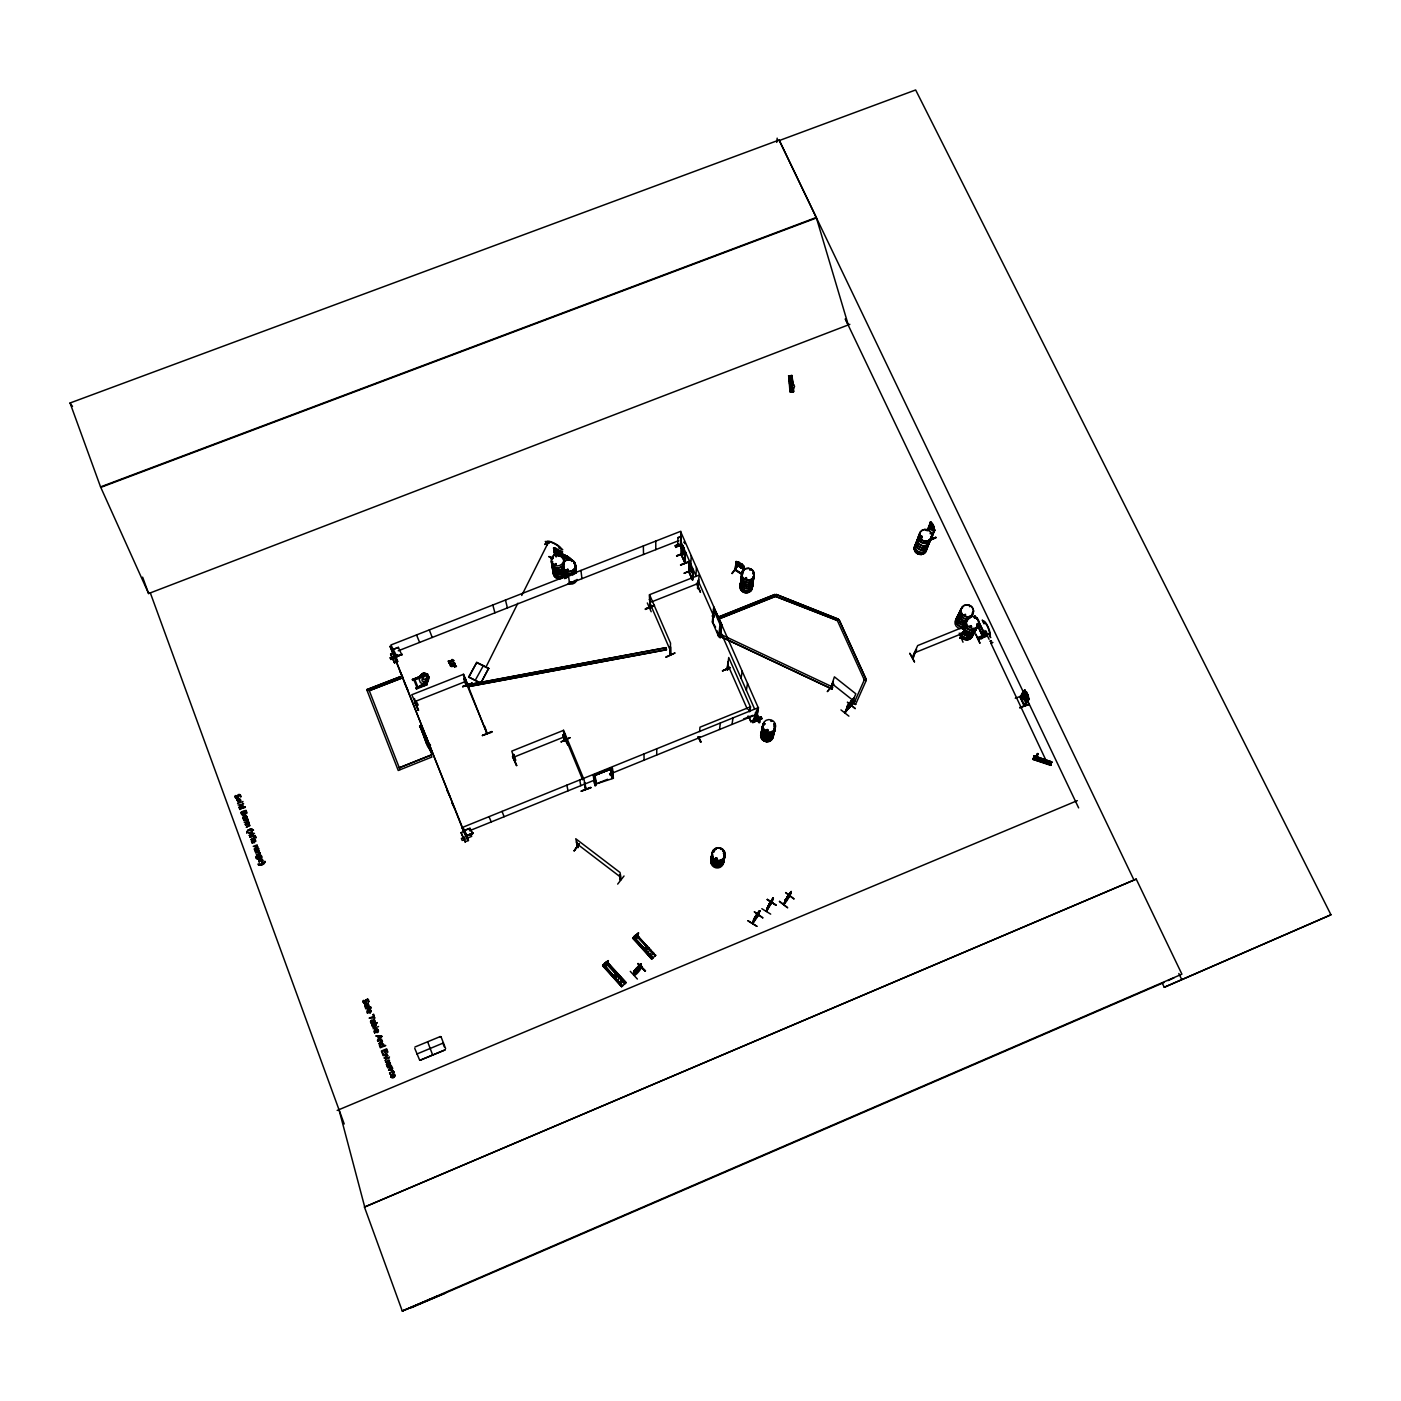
<?xml version="1.0" encoding="UTF-8"?>
<svg xmlns="http://www.w3.org/2000/svg" width="1401" height="1401" viewBox="0 0 1401 1401"><rect width="100%" height="100%" fill="white"/><g stroke="black" fill="none" stroke-linecap="round" stroke-linejoin="round"><path stroke-width="1.5" d="M380.074 1045.847L380.967 1046.722L383.173 1045.234M363.104 1001.995L363.77 1000.839M392.77 1070.627L393.979 1072.098L393.261 1073.376M665.913 656.946L675.072 652.936L666.07 657.297M666.088 647.665L468.547 684.669L666.088 647.665L666.473 649.731L468.862 686.525L666.473 649.731M1024.184 704.913L1028.474 698.328L1029.175 699.029L1024.149 705.894L1019.998 696.77L1024.429 705.666L1020.348 696.507L1020.156 697.733L1024.919 690.098L1028.089 695.159L1027.476 698.504L1026.092 697.173M237.68 796.223L237.627 795.348M546.81 545.392L547.914 543.22L521.732 595.478M372.648 1025.725L375.17 1024.446M239.781 807.887L242.758 807.676L241.918 806.065M242.758 807.676L242.566 806.661M670.606 654.757L670.396 646.737L670.676 654.6M670.273 654.022L670.396 646.737M670.133 654.617L670.536 643.164L649.714 595.057L649.871 607.841M790.742 390.476L790.812 387.096M970.245 625.949L970.683 627.035M970.788 627.07L971.138 625.634L969.842 626.072M971.699 626.667L971.033 625.862M256.401 856.904L256.12 858.48M675.825 547.143L681.114 544.761M965.639 615.477L964.799 614.461M554.393 552.765L553.885 549.717L568.473 556.95L553.71 550.418M554.113 553.01L568.859 559.735M676.718 556.109L685.86 552.73M556.302 554.446C554.06 537.774 558.193 570.067 554.796 550.383M681.657 548.842L680.343 544.796L678.224 546.092M677.996 545.619L677.576 546.548L677.996 537.599L680.763 536.863L677.996 537.599M235.228 797.151L235.893 796.048M368.025 1000.612L368.008 1002.275L368.866 1001.592M680.571 564.831L689.87 561.836M931.507 539.07L934.222 529.788M365.626 1001.995L364.33 1002.923M365.696 1002.398L365.661 999.911M681.569 555.549L681.009 537.336L680.711 545.567M681.972 548.702L682.69 547.809L684.494 554.446L680.396 546.005M693.337 569.734L684.196 573.114M684.546 561.994L685.247 553.92L685.317 562.799M685.247 553.92L685.247 562.642M238.293 795.733L238.275 798.202L236.489 798.728M688.942 563.465L689.047 572.361M689.38 563.325L689.38 572.151M790.707 382.701L791.705 382.053M690.816 564.13L691.253 555.724M240.131 796.609L240.814 796.714M249.133 822.825C249.588 825.749 247.662 819.76 249.168 822.615M771.793 721.13L771.04 721.445M692.532 579.068L692.83 571.153L692.724 580.102M748.362 717.084L748.747 717.662M765.121 734.807L765.384 735.735M766.312 729.606L767.678 730.744M236.069 797.712L237.645 797.099M692.409 580.224L692.83 571.153M756.785 717.75L754.298 719.466M726.856 669.17L727.294 669.941L728.17 661.92L727.662 669.906L727.399 669.065M727.837 662.043L727.347 670.046M746.4 577.825L745.034 578.438L746.453 579.103M746.33 578.858L745.595 577.948M750.778 570.014L749.78 570.189M715.368 858.918L715.806 857.797M716.647 859.461L716.752 857.727L715.771 857.745M720.534 849.339L721.427 849.356M696.437 567.51L695.947 575.758L680.536 540.786M366.309 1001.487L364.785 1003.764M960.963 637.945L959.948 638.366L960.858 637.98M697.698 583.954L697.593 588.508L699.239 575.058L649.346 594.777L650.082 608.192M698.784 579.734C697.33 596.493 698.083 585.25 698.083 580.382M670.273 654.932L669.906 654.249M244.72 813.876L243.389 815.435L241.76 814.699M696.472 583.376L700.5 592.203M772.932 898.181C766.872 914.888 778.711 887.078 770.025 903.33M913.399 657.279C913.417 657.927 916.061 648.295 916.604 650.029M689.59 564.901L688.907 563.36L688.942 571.17M766.505 911.438L772.126 899.565M1037.511 753.72L1036.933 754.421L1037.633 753.44M1038.088 753.58L1037.633 755.174M1036.267 757.678L1034.603 758.852L1037.073 754.474M585.741 788.062L585.653 789.236L584.182 780.024L563.535 730.096L565.776 739.763M571.906 560.733C570.505 563.22 573.78 558.666 567.738 556.862M567.773 569.384L566.459 569.804L567.703 569.524M567.895 569.191L568 570.119M554.919 564.971L555.041 563.657M555.496 570.47L555.952 571.503M555.812 563.535L555.549 564.673M555.899 564.901L556.127 563.622M1026.758 695.369L1026.25 697.768L1024.832 694.791L1026.268 694.371M372.088 1025.97L373.226 1027.476M699.292 737.539L699.905 736.944M699.607 731.445L699.975 727.207L750.621 706.717L749.71 711.673M699.887 736.996L699.029 737.311M712.128 615.845L712.689 616.773M467.671 684.896L468.127 686.052L465.29 678.242M553.693 550.155L568.473 556.95M554.358 552.852L553.92 549.735M717.137 630.818L718.713 636.649L712.356 621.921L713.687 607.369L721.883 624.828L720.096 637.683L721.357 624.846M720.499 637.508L719.589 636.509L720.902 624.198L714.177 608.927L713.004 621.536L714.107 607.193M713.687 616.212L713.424 615.232M736.068 570.049L734.947 569.997L742.25 574.673M607.561 961.611L607.333 963.748L604.759 966.112L603.306 965.569L603.954 964.571L622.429 986.006L603.656 964.764L602.605 965.797L621.641 986.724L626.089 982.609L607.071 961.681L608.262 960.613L607.474 963.906L604.899 966.27L604.024 965.149M395.257 657.402L396.378 660.379M465.062 833.087L466.025 836.572L390.003 646.229L396.536 660.869M649.276 607.141L650.292 606.51M718.713 636.649L720.009 624.426L713.512 609.4L714.335 609.067L720.832 624.093L720.009 624.426M720.096 637.683L721.462 625.004L713.687 607.369M721.515 637.035L831.949 689.012L721.515 637.035L722.391 635.126L832.824 687.103L831.949 689.012M776.714 142.394L777.187 138.156M1134.039 880.178L779.114 140.012L70.05 402.998L100.557 486.9L148.576 593.429L150.327 592.903L344.208 1123.97M565.374 740.621L563.237 730.464L511.803 751.111L514.762 760.778M369.917 1013.116L368.481 1010.506L367.552 1012.135M378.393 1031.626L378.323 1030.26M732.215 573.604L737.819 565.759L731.83 573.394M1050.785 764.753L1033.378 758.379L1033.045 759.412L1050.592 765.349L1051.696 761.881L1034.131 755.857C1034.113 758.414 1034.866 757.293 1034.236 757.03M251.55 841.038L251.935 842.737M371.177 1011.452L370.267 1012.853M730.184 667.699L722.461 670.869L729.833 667.682M735.227 569.717L736.208 561.468L735.77 570.47M735.035 570.032L736.208 561.468M515.708 760.218L513.817 754.474L512.959 754.824L513.817 754.474M736.611 562.239C735.367 560.33 744.159 564.358 744.299 567.09L743.616 571.118M363.735 1001.803L363.927 1000.349L363.034 1000.664M1050.75 764.858L1033.062 759.377L1034.323 755.769L1036.04 756.61M1033.938 756.452L1051.468 762.529L1034.323 755.769M1033.378 758.361L1050.75 764.999L1051.678 761.741L1051.363 762.792M719.536 729.448L720.342 723.021M463.801 679.065L464.799 679.047L463.801 679.065L466.305 686.332L467.269 685.649M742.6 572.694C741.567 569.366 745.139 565.636 743.458 566.564M386.448 1064.235L387.061 1065.741M743.616 566.267L742.53 574.463L734.982 569.699M254.562 842.789L253.161 840.25L252.775 842.842M262.898 860.529L262.67 861.51M246.979 817.378L246.786 816.31M784.14 904.17L785.838 899.057L784.035 904.433M789.499 895.712L789.148 897.008L791.232 891.526L789.096 897.008M758.624 915.151L752.792 923.469M1033.185 758.957L1033.903 757.311M387.201 1064.672C387.797 1062.081 390.897 1067.124 387.552 1065.478M366.344 1004.99L365.241 1004.972L365.538 1006.391M732.023 724.37L733.003 717.89M387.727 1055.706L384.049 1058.07L386.116 1056.529M392.56 1068.84L392.28 1067.685M741.076 678.294L742.18 671.254M382.385 1041.433L381.878 1042.379M620.801 879.583C618.944 879.881 622.114 880.388 620.03 872.49L575.758 838.744L577.948 847.377M788.921 377.377L792.125 377.079M789.166 380.091L792.388 379.811M789.306 381.545L792.511 381.265M789.446 383.173L792.651 382.981M845.451 319.078L848.27 324.927L816.293 217.47L779.114 140.012M791.968 375.538L788.5 375.853M1043.482 761.443L1044.428 760.358M577.212 846.887L578.07 847.623L577.58 846.537M791.39 391.667L792.353 391.474M793.666 384.469L794.577 386.396L792.878 390.336L790.724 390.354M377.464 1031.609L377.167 1029.788M792.528 383.699L791.337 375.573L792.651 391.79L793.526 391.194L789.989 391.965L788.728 375.801M370.565 1011.014C368.2 1008.195 369.987 1014.342 370.547 1011.207M746.365 690.308L747.539 683.408M393.331 1073.096L392.753 1071.397M743.598 718.923L752.88 715.351M260.166 853.086L259.658 853.997M636.019 934.975L638.488 932.926L634.793 938.6L633.427 937.689L635.108 935.5M655.475 955.535L636.474 934.747L638.541 933.031L637.49 936.411L634.933 938.758M644.915 947.969C645.038 951.874 649.311 946.743 645.493 947.321M614.881 975.551L615.95 977.11M747.626 716.296L747.906 717.33M749.342 711.393L750.236 706.419L728.73 657.507L727.259 668.662M240.779 800.391L239.694 801.897M262.302 860.512L261.917 861.16M255.262 841.423L254.877 840.285M246.383 817.238C244.947 813.456 245.298 819.83 246.296 816.73M750.901 721.778L748.922 716.279M717.995 617.14L774.858 594.479L717.977 617.368M774.858 594.479L775.576 596.441L837.325 620.468L839.094 619.75L866.081 679.222L864.312 679.94L837.325 620.468L775.576 596.441L718.731 619.084M752.109 720.937L761.286 716.979M776.329 594.479L837.938 618.997L776.329 594.479L775.576 596.441M753.493 719.308L756.733 717.977M466.27 835.521L473.17 833.315L467.128 835.767L462.908 827.238L758.519 707.558C752.565 740.761 762.337 689.782 753.791 719.186L756.33 718.1M754.053 718.958L756.137 717.907M258.782 849.742L258.537 848.411M390.249 1072.728L392.84 1071.432M756.225 713.021C763.107 721.445 759.377 728.45 755.98 715.263M759.114 722.513L755.594 715.316M557.038 548.982L554.831 547.598M851.16 705.158L844.785 712.811M555.707 550.505L555.076 550.435M385.643 1060.487C384.557 1057.107 390.879 1060.382 388.585 1058.07L389.478 1056.932M376.344 1024.989L374.873 1027.231M237.154 800.374L238.17 801.792M917.725 543.798L918.338 544.359M920.334 537.021L922.051 536.583M921.42 536.39L921.7 537.984M239.028 807.256L240.149 805.908M1037.913 753.826L1037.598 754.876M391.807 1069.716L388.585 1070.241L391.72 1068.07M386.046 1056.477L386.799 1055.006M244.054 814.191L243.564 812.16L243.949 813.018M374.207 1026.705L375.731 1025.322M450.194 664.214L449.966 665.37M913.417 657.227L912.261 657.332L913.522 656.964M851.265 704.423L851.58 704.65M393.261 1073.341L393.226 1071.958M830.793 687.891L834.401 676.841L855.836 693.81L850.897 705.526M242.426 806.381L240.149 806.521L239.764 807.764M245.245 814.104L246.716 812.562M246.751 813.543L246.453 811.757M545.865 542.958L544.884 544.534L545.76 543.238M866.081 679.222L839.094 619.75M1042.624 762.267L1043.587 759.149M1048.736 760.883L1047.738 764.053L990.84 643.094L992.661 642.464L990.84 643.094M1048.964 764.403L1049.909 761.268M1034.726 758.904L1035.374 756.82M1035.164 759.5L1036.11 756.382M245.613 825.277L248.467 824.121L245.263 824.559C255.945 820.356 236.471 823.981 248.152 821.704M249.273 825.312L248.362 824.016M968.301 632.481L966.988 632.569M428.706 676.998C420.615 698.994 436.149 665.107 424.468 681.797L422.051 680.991L422.121 675.895L427.533 674.039L428.881 676.998L427.287 681.937L424.433 683.846L420.458 682.76L419.249 679.713L420.913 674.774L423.697 672.97M650.327 606.896L649.801 607.684M752.95 923.171L754.263 918.285M756.96 914.888L759.692 910.703C743.633 937.111 763.755 899.652 758.624 914.993M752.88 922.418L754.316 918.443L753.3 922.716M752.915 923.277L754.614 918.653M390.914 1075.67L391.544 1074.637M565.356 740.674L564.218 740.639M564.533 741.024L565.303 740.936M564.323 740.919C567.02 741.217 564.918 733.406 563.114 734.684L564.498 741.322L563.114 734.684M634.986 974.325L634.355 970.823M634.618 971.086L633.952 971.769C631.763 985.131 652.708 951.699 634.233 975.149M833.385 681.376L830.986 688.311M374.242 1030.453L374.715 1032.87M366.957 1010.962L367.237 1013.063M514.727 760.866L515.48 760.2L515.078 761.146M759.079 911.368L757.748 915.361M752.547 923.014L758.151 914.941M759.692 910.703L758.116 915.711M386.536 1063.989L386.571 1065.023M766.154 729.833L768.133 729.956M768.046 730.446L767.275 729.361M761.811 908.689L770.673 914.135M389.811 1065.093L390.179 1063.832M246.121 813.175L244.597 813.123M621.624 986.742L602.903 965.464L607.036 961.594L602.675 965.744M756.873 926.271L748.029 920.79M766.102 911.158L773.177 898.496M771.478 900.861L771.898 899.687L766.522 910.387M772.827 898.129L771.11 903.592M768.431 906.429L766.452 911.438L771.723 902.612M466.34 685.842L467.146 685.737M467.233 685.982L463.136 674.441L411.771 694.773L416.85 705.929L417.673 704.948M374.26 1021.802L374.12 1020.856M746.821 578.841L746.33 577.615M745.735 584.847L744.369 584.83M767.363 899.389L775.996 905.204L767.38 899.354M238.38 795.453L238.485 797.274M417.516 704.966L417.078 705.894M416.798 705.246L417.568 705.228M762.739 917.883L754.263 911.788L762.792 917.795M258.765 860.056L259.238 862.421M395.17 1076.073L393.506 1077.527L394.364 1077.211M1050.61 765.314L1050.925 764.281L1033.255 758.764M251.672 840.688L251.637 841.948M769.167 904.381L771.723 900.195M772.056 899.67L772.687 898.864L770.778 901.841M254.422 848.778L254.947 850.512M840.968 709.904L848.901 716.156M844.943 712.444C843.91 715.753 855.1 692.654 850.477 703.074M850.985 705.281L844.873 712.829L847.78 705.474L845.451 712.058M855.013 701.183L848.638 708.433M243.406 817.151C244.65 813.928 244.86 821.004 246.558 817.834M851.423 704.913L853.909 697.663L850.512 705.771M850.46 705.999L853.612 698.714L853.227 699.729M776.066 905.064L767.17 899.722M853.769 703.652L855.573 704.44L853.769 703.652L864.382 679.73L866.168 679.012M246.856 817.676L246.874 816.643M636.457 934.765L632.639 938.285L651.675 959.072L633.234 937.637L635.056 935.658M779.534 901.316L787.695 907.813L779.411 901.508M984.833 633.602C976.497 647.297 987.057 629.014 984.202 634.005M237.627 797.414L236.716 798.08M855.153 708.643L847.36 702.199L855.24 708.468M866.186 680.518L864.382 679.73L866.186 680.518L855.573 704.44M927.129 530.716L930.544 522.03L931.227 522.678L930.422 522.03M927.444 530.594L930.859 521.89M928.18 529.753L931.227 522.678M928.127 530.208L931.77 528.615L928.075 530.068M392.49 1068.805L391.387 1069.839M788.693 895.729L790.094 892.962L784.91 900.703L790.935 892.227L786.609 898.531M934.537 529.631L930.702 538.492M785.768 899.179L784.315 903.172M931.07 539.21L931.332 537.984M931.122 539.14L934.607 530.559L933.819 526.356L934.66 530.646M783.912 904.468L786.189 899.424M838.008 618.752L837.255 620.696L839.024 619.995M790.619 892.192C792.738 892.017 785.821 902.927 783.965 904.381M928.705 540.348L935.886 537.284L928.74 540.138M249.886 825.627L249.133 823.911M244.545 814.244L242.601 815.277M793.859 898.934L785.628 892.56L793.947 898.812M1036.145 757.643L1037.388 755.664M393.541 1074.532L393.769 1076.668L394.574 1075.495M377.815 1031.364L377.762 1030.453M370.529 1011.872L370.477 1010.944M374.855 1021.924L373.962 1022.765M374.82 1022.24L374.697 1020.628M368.813 1005.76C361.213 1010.349 372.578 1005.55 367.377 1003.641L368.165 1004.762M912.349 657.297L917.673 645.581L967.023 625.599L960.946 637.367M913.259 656.911L912.664 657.367M913.137 656.876L916.464 649.731M606.09 964.168L605.144 963.45M914.433 661.92L909.774 653.216L914.503 661.78M552.274 558.754L548.982 556.495L552.905 558.474M634.916 936.376C636.579 936.341 634.268 936.779 635.196 935.448M790.829 387.219L792.213 384.399M486.042 666.946L517.88 603.201M240.131 800.566L239.011 801.477M959.948 638.366L964.606 630.222L959.948 637.788M237.277 800.479L238.38 799.568M770.585 902.437L768.554 906.097L770.638 902.104M974.168 616.808L974.623 615.757L976.672 619.084M247.066 832.001L246.786 832.842L248.065 830.863A4.676 4.413 -36.4 0 1 249.518 829.987L251.287 829.725A4.956 4.676 -36.4 0 1 252.74 829.882M963.012 642.201L959.23 633.164M571.223 559.98L564.813 556.757L568.018 558.911M571.573 559.629L562.852 555.672L565.268 558.088M976.952 618.226L984.693 633.742M554.481 550.365L555.759 555.024L554.551 549.77L555.794 550.33L555.146 551.101M553.325 556.565L556.95 549.84M554.586 555.041L557.37 549.928L554.708 555.111M557.073 554.131L558.824 550.716M560.453 554.253L564.06 554.971L560.4 554.341L568.193 559.98M560.558 555.409L560.54 554.306M978.739 624.758L977.005 623.76M979.982 643.006L975.779 634.145M979.422 627.858L978.809 622.272M685.264 563.009L681.184 554.796L681.429 546.11L682.795 547.773L681.341 546.145M468.635 676.998L475.272 680.238L483.398 665.598L488.669 668.312L480.701 683.355L468.635 676.998L476.76 662.375L483.398 665.598M480.701 683.355L488.669 668.312M468.775 677.401L476.76 662.375M984.868 630.468L989.071 639.311M984.132 632.551L982.083 637.332M986.619 634.53L977.583 638.208L986.689 634.425L985.989 631.553M978.371 622.009L984.01 634.075L985.061 633.602L983.625 633.287M604.514 963.24L604.409 964.378L605.355 962.732L624.741 983.835L607.018 961.734M922.103 537.704L922.138 536.776M930.071 533.641L930.457 533.343M756.505 915.063L755.524 916.639L757.923 912.909M754.071 919.424C756.61 913.312 754.071 918.968 755.664 916.762M380.144 1045.216L381.247 1044.358M768.659 905.361L770.392 902.507M365.066 1004.342L365.258 1006.811M596.09 783.965L613.393 778.291L612.43 768.484L593.376 775.716C595.022 793.089 597.877 784.578 594.497 774.63L610.573 768.256L611.887 778.518L611.011 768.869L594.689 775.489L596.003 784.875L594.795 775.471L610.924 769.079M365.731 999.981L367.5 999.176A1.821 1.734 -49.6 0 1 368.323 999.719M639.749 965.639L634.863 970.578L636.912 967.741M391.79 1075.39L391.842 1077.141M455.185 664.652L452.576 666.316M756.75 915.011L757.118 913.925M254.544 848.586L254.474 849.829M374.908 1030.838C376.379 1028.264 375.993 1034.533 377.955 1032.169M258.975 859.724L258.747 861.317M769.272 904.1L768.676 904.976L769.447 903.873M637.753 968.266L639.136 966.848L637.735 967.828C641.798 962.102 632.709 974.518 636.895 968.686L635.564 969.615L636.895 968.686M640.537 967.863C644.355 957.443 631.711 973.94 637.683 967.373M641.465 967.776L641.255 964.343L640.275 965.184M963.03 621.414L961.349 621.308M974.728 618.314L974.36 617.526L974.991 618.296M968.424 632.797L966.69 632.481M969.772 606.738L969.352 605.985M769.254 904.503L766.224 910.965M768.011 906.692L769.009 905.151M638.173 968.144L639.714 965.219L634.916 971.121L636.544 969.79M717.189 858.988L715.718 859.268M264.894 861.23L263.616 863.839M756.855 926.289L747.994 920.825M769.674 903.645C767.083 908.093 772.406 898.671 770.655 901.543M783.737 904.03L789.393 895.799M1026.127 702.689L1022.502 697.768L1021.907 693.653L1024.551 690.098M1019.858 696.892L1024.919 690.098M759.605 910.843L759.377 911.823L759.902 911.053M372.386 1021.136L371.23 1022.047M851.896 700.185L846.834 707.4L853.612 698.714M853.121 699.712L846.922 707.312M264.456 862L261.444 864.224M240.359 801.372L240.499 799.323M744.036 568.333L741.129 568L735.718 563.079L738.345 566.162L741.689 563.973M740.639 563.64L738.625 564.183L741.339 565.951L740.691 563.552M741.129 568L738.38 566.109M1019.893 707.628L1029.087 704.458L1019.858 707.558M741.602 564.078L744.299 567.09L741.637 564.06L742.635 567.23L738.922 565.671L737.206 563.692L738.87 562.134M634.723 936.288L635.879 934.817M567.948 570.049L566.267 569.944M1028.789 698.206L1024.254 704.633M1024.061 705.859L1029.175 699.029M236.822 799.971L239.448 798.71M619.872 879.67L619.592 874.732L620.625 880.178M617.666 884.101L624.04 875.993M637.718 967.723L638.453 966.34M257.574 856.204L259.308 855.118M787.134 897.603L786.014 899.039L787.555 896.535M577.282 847.15L576.424 841.808L578.298 847.342M578.123 846.992L577.159 842.369M578.753 844.05L574.13 850.862L579.419 844.05M574.13 850.862L579.086 844.243M791.127 891.456L789.446 893.61M680.711 545.059L677.979 546.11M680.693 545.357L680.203 545.252M390.616 1065.39L390.143 1062.448L389.986 1063.359M636.054 970.49L640.887 964.448L633.602 972.574L635.949 968.459M633.602 972.574L636.229 968.949M638.646 968.038L641.098 963.976M753.563 919.862L759.412 911.456M787.607 896.763L787.064 897.446L788.728 894.679M792.055 390.424L792.16 390.897M848.568 708.538L854.838 700.885M833.542 684.143L827.29 691.621L833.77 684.161M848.165 705.789L847.15 706.279L849.777 702.742M487.163 733.266L484.641 726.243M692.024 579.349L688.627 571.31M607.701 961.769L608.402 960.771L607.579 961.174M977.022 624.531L982.171 635.459L978.336 625.967M1046.897 760.323L1045.987 763.405M454.449 664.827L454.625 663.776M370.88 1020.664L370.757 1022.502M263.983 863.524L265.279 862.105M606.003 962.592L625.319 983.327M632.692 938.25L633.988 937.059L652.989 957.864L633.97 937.076M635.774 935.395L655.318 955.692L636.299 934.905M450.807 664.477L450.929 665.913M450.684 664.827L452.243 663.724M630.292 971.348L637.385 979.054M625.494 983.152L606.44 961.962L626.072 982.626M652.411 958.407L633.217 937.444M254.649 848.673L256.033 848.095M792.125 390.196L791.653 390.231M391.982 1075.18L391.562 1076.686M977.145 624.286L982.574 635.266M634.25 970.718L634.916 974.378M450.246 664.354L451.385 663.338M641.01 963.906L641.22 967.461L633.917 974.868L634.303 970.7M645.125 971.208L638.085 963.45L645.528 970.788M243.126 816.275L244.667 815.382M640.327 964.553L640.852 968.284M636.001 968.984L641.01 965.061M633.48 971.961L638.646 967.601M603.673 964.799L602.903 965.464L622.219 986.199L602.85 965.236M259.605 860.249L262.092 861.983M651.71 959.055L655.791 955.202M249.641 825.732L246.261 827.273L248.38 825.872M604.689 963.363L606.878 961.436M645.196 971.121L637.753 963.73M237.049 799.656L239.046 798.71M613.113 976.69L616.983 973.135M615.039 978.826L618.909 975.271M645.073 951.226L648.908 947.689M616.755 980.718L620.625 977.162M646.772 953.1L650.624 949.563M618.682 982.854L622.552 979.281M652.551 951.682L648.716 955.167M619.978 984.273L623.848 980.7M650.011 956.638L653.847 953.1M634.233 936.288L635.581 935.395L634.39 936.463M604.339 964.011L605.355 962.732M259.097 855.906L258.222 857.552M847.973 705.736L851.125 701.2M961.681 621.326L962.767 621.396M239.886 806.958L241.778 806.135M771.075 720.779L771.969 720.85M652.201 958.599L632.902 937.724M655.283 955.727L636.019 935.115M381.177 1036.232L378.935 1038.018L378.34 1036.407L381.107 1036.18M745.56 577.772L746.365 577.58M633.41 937.584L652.673 958.126M609.593 773.667L610.521 773.299M610.1 774.806L611.064 774.368L610.206 774.911M556.039 564.673L554.954 564.866M990.77 640.975C993.151 639.907 988.195 642.096 990.542 640.975M370.792 1020.611L371.738 1020.243M473.083 833.14L471.647 833.227M849.671 703.757L850.425 702.041M638.401 966.392L640.975 964.361M390.686 1065.425L387.324 1066.879L390.441 1065.636M454.187 665.02L454.309 663.409L452.295 663.864M402.315 654.442L395.975 656.509M381.195 1041.959L380.739 1040.155L377.57 1040.715L381.562 1039.122L381.72 1040.155M636.947 969.089L636.107 969.72L636.79 968.109M450.544 664.056L454.8 663.111M391.457 1074.585L394.084 1074.007A1.786 1.716 -57 0 1 394.889 1074.672L395.24 1075.443M374.732 1029.805L376.098 1029.21M367.465 1010.314L368.358 1009.893M402.28 1311.038L1181.901 974.168L1136.229 879.11L364.453 1207.084L402.28 1311.038L445.571 1293.123M615.214 975.078L616.86 975.149M420.247 677.699L414.994 679.783L424.818 673.075L414.801 679.345L421.824 676.578M427.708 680.273L418.181 687.383L427.935 680.833M263.721 863.944L261.689 864.802M247.907 830.163L250.446 829.182M912.279 657.244L913.242 656.666M380.056 1044.113L381.457 1043.517M380.512 1043.903L379.391 1045.356L380.266 1047.79L385.748 1045.514L383.716 1045.514A1.961 1.874 -54 0 0 383.454 1044.113L383.226 1043.85M259.045 854.33L260.166 852.841M467.058 835.154L465.71 835.959M467.163 835.346L473.03 833M239.659 806.03L240.604 805.698M402.297 654.407L396.973 656.439M263.143 863.576L260.884 864.347M454.134 664.88L451.682 665.843M377.237 1029.84L376.256 1029.805L377.552 1031.661M370.267 1012.17L368.988 1010.314M414.959 1047.002L439.967 1036.687M639.749 965.762L637.735 966.918M263.3 864.224L262.337 864.715M418.128 710.465L414.451 701.481L418.549 710.149M647.332 602.973L651.185 611.747M390.616 654.022L394.522 662.796L390.616 654.022L393.821 652.586L397.586 661.43M397.236 661.71L393.418 652.761M512.766 756.487L516.689 765.594L512.416 756.628M516.601 765.594L512.801 756.365M239.746 801.249L238.345 801.652M258.449 856.081L260.971 856.782M461.069 832.614L465.132 841.826L461.069 832.614L464.396 831.266L468.477 840.477L465.15 841.826M464.011 831.301L468.092 840.512M392.175 1074.952L393.576 1077.579M367.833 1010.051L369.251 1009.666M716.699 859.041L715.666 858.76M258.222 850.389L255.14 851.51L254.824 850.407M385.31 1058.683L388.427 1057.457M238.258 794.577L239.553 794.49A1.769 1.664 -34.2 0 1 240.254 794.892L240.552 795.295M381.667 1042.624L378.708 1043.798L381.282 1042.011M971.086 627.28L969.895 626.737M683.11 548.929L683.881 552.607L683.198 548.894M454.327 666.666L456.201 665.773M375.398 1027.073L374.4 1027.388M261.567 862.088L262.775 859.881M979.807 643.164L975.726 634.18M239.799 802.02L238.345 802.335M259.483 854.277L256.541 855.328L259.115 853.699M556.652 571.45L555.969 571.415M1168.084 980.595L1174.003 977.845M1162.357 983.327L1164.249 987.285L1330.95 914.783L915.659 89.962L779.044 140.643M1330.95 914.783L1164.249 987.285M789.393 375.713L790.9 391.86M791.688 375.643L792.931 383.681L791.985 375.45M453.819 665.055L452.033 665.755M470.894 834.348L461.384 838.463L462.19 840.46L471.699 836.344L470.964 834.541M757.556 711.988L755.192 713.004M761.986 718.608L761.163 716.787L751.987 720.744L752.81 722.583L761.969 718.555L752.81 722.583M411.299 1307.763L1164.143 982.434M462.453 827.903L465.185 833.332M464.852 832.632L465.079 832.965M402.542 1310.951L438.04 1295.785M364.453 1207.084L1136.229 879.11M468.284 840.425L464.204 831.213L468.424 840.372M395.923 657.84L392.122 650.764L464.361 833.175M397.656 654.757L390.196 657.875L397.604 654.617M400.003 655.178L390.756 659.293M395.502 658.015L396.728 661.114M678.732 544.218L675.124 545.725L675.895 547.493M678.784 544.359L675.194 545.865M681.657 548.544L680.781 545.952M337.168 1110.433L1077.316 800.636M382.631 1054.27L381.405 1050.995L386.641 1048.806L387.937 1052.133M386.361 1049.804L387.254 1052.344L386.361 1049.804L384.855 1050.365L385.205 1053.062L384.224 1050.627L382.28 1051.433L383.314 1054.06M386.694 1054.83L382.893 1054.988L387.149 1054.042M386.151 1054.463L383.209 1055.689M385.608 1058.543L387.867 1057.685M388.34 1060.907L385.538 1062.081L388.707 1061.117M387.412 1066.914L386.991 1065.706M389.881 1065.128L389.233 1064.2M391.807 1068.122L387.674 1067.807L391.615 1066.161L392.49 1068.017M388.672 1070.294L390.914 1069.348M371.545 1023.115L370.389 1021.767M371.3 1022.275L373.174 1022.432L372.491 1021.276M373.699 1022.222L372.684 1020.541M374.049 1022.818L371.037 1023.22M371.93 1025.479L377.167 1022.59L375.766 1024.236M377.167 1022.59L371.633 1024.796M373.104 1028.772L378.568 1026.513M374.645 1032.817L375.31 1032.607M377.885 1041.416L380.739 1040.155M584.41 782.686L585.303 788.465M590.837 787.73L581.187 791.145L590.837 787.765M698.153 736.856L701.06 742.11L698.539 736.698M365.328 1007.774L365.416 1006.899M367.798 1006.006L367.132 1005.077M369.058 1007.372L365.608 1008.702C367.973 1008.107 373.524 1009.315 370.319 1006.864M373.104 1014.499L373.822 1016.303L369.146 1018.142C370.232 1017.686 376.992 1018.685 374.014 1016.933M374.662 1018.667L373.717 1014.236M1025.777 699.379L1024.446 692.812L1025.9 693.25L1028.019 700.272L1027.371 696.262L1023.798 691.183L1024.429 695.351L1028.159 700.325L1025.952 698.276M1025.322 690.921L1024.604 690.238M1022.555 692.619L1026.32 697.61L1026.915 701.743M1026.758 692.059L1024.639 692.549L1025.147 695.194M1027.038 693.302L1025.585 693.723L1027.021 696.7L1027.616 694.248M1015.27 698.206L1022.835 695.544M1025.129 695.754L1024.884 693.372L1026.933 697.488L1025.62 696.7L1025.112 699.152L1023.868 697.558L1023.746 694.773L1026.723 699.572L1027.371 696.262L1027.966 700.412M1028.089 695.159L1024.499 690.238M1025.707 696.717L1025.847 699.187M1027.213 701.463L1023.536 696.437L1022.94 692.304L1023.588 696.455M1019.77 707.698L1028.947 703.81M564.621 734.807L564.603 733.826L565.864 741.129M729.623 667.384L722.461 670.869M563.412 736.015L567.738 745.034M491.996 732.128L482.364 735.49L491.839 731.76M482.417 735.595L491.751 731.515M472.54 833.577L470.106 828.481L464.467 830.39L469.948 828.166L472.54 833.577L466.41 835.837M974.273 616.773L974.728 615.704L977.022 618.506M977.092 617.981L984.43 633.847M612.43 768.484L593.376 775.716M469.44 830.775L594.637 780.059M610.608 773.667L609.715 774.14L757.223 714.177M914.328 652.919L963.065 633.164M612.255 768.063L612.99 777.975L612.009 768.221M986.234 631.133L987.04 633.76M984.08 633.917L985.061 633.602M977.355 637.7L986.409 634.075M978.283 639.679L987.302 635.949M650.134 600.714L650.099 599.786L650.222 608.244M414.573 698.556C412.192 698.013 420.598 704.878 416.833 705.579M652.551 606.003L645.196 608.945L654.355 605.25M462.663 686.543L472.242 683.233L462.663 686.508M472.19 683.075L462.785 686.823M700.36 592.273L696.927 583.341M257.136 846.764L253.248 846.344L257.224 844.908L257.259 845.976M256.768 845.661L257.924 846.887L256.908 846.432M257.819 848.253L258.66 848.498M255.455 848.726L257.048 850.179L255.052 849.707M257.031 848.988L257.696 849.917L256.803 848.621M255.472 852.403L259.448 850.95L255.805 853.121M258.625 853.909L256.313 854.698M258.362 858.918L261.672 857.044A1.874 1.769 -37.8 0 0 261.286 855.748L260.971 855.398M513.694 757.205L564.445 736.803M242.811 814.699L241.672 812.913L243.669 812.282M244.72 813.228L244.124 811.932L245.63 811.337L246.173 813.018M936.008 537.809L928.863 540.663L935.85 537.494M426.762 744.246L420.002 725.841L426.762 744.246L432.103 754.158M244.054 818.762L243.161 818.744M243.932 820.741L247.452 818.464L248.187 820.285M243.704 820.11L247.784 819.2M247.609 823.77L245.263 824.559M431.088 755.051L399.303 767.766L431.088 755.051L431.876 757.03L398.234 770.48L366.747 689.66L400.196 676.736L366.747 689.66M251.567 832.562C254.089 833.805 248.432 833.157 248.327 832.877L252.285 831.441L251.935 832.299M252.495 832.614L252.303 833.7M253.826 833.613L254.492 833.35M249.22 835.346L253.423 834.541L249.325 835.451M254.562 835.959L253.844 837.378L253.476 836.362L249.816 836.957L255.315 835.486M253.091 835.311L249.816 836.957M253.476 836.362L254.387 837.168L253.896 836.029M255.245 836.922L256.295 837.658L250.814 839.707L255.858 836.712M690.693 566.179L691.464 569.822L690.798 566.144M930.387 521.925L932.436 523.484L930.702 524.499L933.399 530.191L933.696 526.373M932.698 524.639L932.908 528.352L931.542 525.515L932.803 524.604M237.557 803.526L243.021 801.512M929.931 523.291L930.667 527.599L933.994 532.065M926.114 530.454L931.507 528.335M238.117 805.067L242.303 804.262M242.968 804.051L242.601 803.228L243.634 803.789M932.068 530.454L930.772 527.564M934.905 530.419L934.152 529.648M239.501 808.815L245.193 807.414L243.196 807.344A1.891 1.769 -34.8 0 0 242.968 806.03M239.956 808.097L242.653 807.554M243.196 807.344L244.965 806.783M718.766 618.857L775.629 596.196M424.906 736.278L426.482 737.504L432.384 752.722L431.543 753.055L421.561 727.224L420.703 727.557L432.191 754.386M240.849 812.492C254.562 808.937 237.872 810.654 241.48 814.016M597.789 783.194L607.631 779.271M677.874 546.425L680.466 545.409L680.483 546.355M682.69 549.42L684.283 548.789L682.69 545.357M423.295 675.177L412.349 679.485L421.648 676.315M412.63 680.203C415.537 678.82 412.454 681.919 412.349 679.485M693.145 569.279L684.213 573.342M691.376 571.888L688.942 564.638M693.18 571.958L690.36 564.936M692.742 573.534L691.358 571.818M426.482 683.706C406.255 693.075 425.886 681.762 426.955 684.826L416.447 688.994L416.009 687.926L417.148 687.961L416.447 688.994M651.412 601.957L698.714 583.236M414.941 701.551L465.64 681.464M398.392 647.367L393.016 649.486L398.392 647.367L401.824 654.95M681.289 547.511L682.637 551.731L681.429 547.546M394.522 662.813L397.779 661.517L393.681 652.638M685.667 552.274L676.543 555.847L685.86 552.537M683.898 554.603L685.264 556.285L682.515 551.766M684.809 553.92L685.597 554.708M400.879 678.469L369.269 690.693L400.879 678.469L400.091 676.508M449.248 663.409L448.32 661.114L452.435 660.309L449.178 661.762M453.259 660.029L452.085 659.451L452.488 660.449M449.353 662.235C461.052 659.083 447.427 660.887 449.756 663.216M691.551 567.948L692.076 571.661L689.537 565.899M398.234 650.817L678.609 540.681M426.71 743.09L427.568 742.758L432.384 752.722M712.356 621.921L715.561 627.123M142.622 577.142L148.611 593.551L849.847 324.331M466.603 835.819L467.706 835.434M148.576 593.429L150.292 592.781M100.557 486.9L816.293 217.47M100.89 487.355L816.205 218.048M397.043 656.631L390.914 644.985L680.798 531.259L680.501 546.04M396.833 656.141L395.905 657.279M756.085 718.135L758.904 722.636M397.148 656.841L396.255 656.474M374.645 1026.635L372.929 1026.53M249.938 829.322L247.539 830.478L246.751 832.859M452.033 663.216L454.502 662.918M792.003 384.61L793.509 384.504M682.952 549.297L680.501 544.043M684.248 548.789L682.55 545.392M369.654 1007.021L370.687 1006.916M258.467 859.006L257.469 859.146M380.897 1043.64L381.913 1043.447M391.054 1070.749L392.473 1070.574M260.078 858.971L262.197 859.111M252.968 839.602L254.754 839.584M240.482 805.593L241.515 805.47M454.502 667.104L456.481 666.473M750.971 721.848L748.484 716.349M387.306 1063.271L388.48 1063.306M257.977 858.498L256.558 858.077M381.16 1044.323L383.016 1044.603M365.223 1004.149L366.414 1004.219M238.275 799.463L239.343 799.358M255.175 848.095L256.365 848.2M735.175 569.366L742.46 574.2M650.152 606.808L650.239 607.614M452.015 666.456L455.272 663.951M427.568 675.264L423.575 676.788L423.277 679.485L425.974 678.89L427.638 675.264M250.079 829.795L251.182 829.62A4.956 4.676 -36.4 0 1 252.635 829.777L253.546 830.145L250.832 829.007M257.994 859.163L257.101 859.146M745.35 585.6L744.474 585.443M238.853 795.085L239.921 795.505M253.756 840.162C257.031 839.987 253.038 844.313 254.229 840.075M261.584 861.51L261.339 859.443M376.028 1029.157L377.342 1029.245A1.769 1.699 -52.5 0 1 378.217 1029.945M368.743 1009.666L369.671 1009.666M261.181 855.643A1.874 1.769 -37.8 0 1 261.392 856.974L261.899 857.64M244.562 815.277L245.508 815.329M250.341 829.077L252.338 829.164M261.286 865.047L258.362 864.75L259.395 865.065M240.972 805.435L241.918 805.487M450.439 666.211L452.068 666.613M260.989 864.435L259.343 864.347M365.206 1003.781L363.857 1003.431M237.242 798.85L235.648 798.237M615.932 977.075L616.86 975.114M792.476 390.879L791.495 390.791M793.316 387.692L793.684 391.72L790.252 391.825L789.008 375.836M427.603 674.039L423.61 672.865L420.965 674.862M419.705 1060.259L414.731 1048.333M921.473 537.949L920.422 537.213M260.463 864.487L258.117 863.962L258.467 864.837M425.519 737.714L420.002 725.841M244.982 815.207L245.876 815.417M253.861 839.374L255.367 839.97M259.64 854.96L261.076 855.486M965.394 615.827L964.448 615.232M681.551 554.568L685.299 562.624M735.963 561.819L738.852 562.291M741.076 567.948L744.124 568.403M245.245 815.802L246.243 816.38M440.755 1036.687L439.844 1036.6L440.982 1036.828M688.994 571.275L692.462 579.278L688.662 571.503M467.759 686.087L467.251 685.054M965.604 614.303L964.361 615.284M716.647 857.937L716.226 859.146M1034.008 756.26L1051.626 761.986M1033.815 756.873L1051.468 762.529M372.018 1020.191L373.016 1020.909M793.474 391.685L793.089 387.604M239.466 799.288L240.289 800.234M242.18 805.452L243.074 806.153A1.891 1.769 -34.8 0 1 243.301 807.449M563.377 556.88L568.806 559.454M563.255 557.458L568.701 560.032M548.964 556.652L552.449 558.386M476.9 662.778L488.791 668.715M475.272 680.238L480.561 682.97M393.769 1076.668L392.998 1074.585M386.641 1054.182L387.779 1055.478M772.634 898.952L770.34 903.102M768.886 905.501L766.977 908.251M252.933 842.964L252.233 843.192M365.468 1006.338L367.132 1006.268L366.274 1004.92M377.027 1031.872L376.344 1029.858M258.59 851.861L259.518 852.754M416.885 1054.007L443.469 1042.922M372.088 1022.888L373.174 1022.432M786.714 898.601L784.98 900.598M432.716 1055.128L427.655 1041.819M252.215 832.404L252.968 833.315M368.043 1003.361L367.903 1004.254M366.326 1004.149L367.22 1005.13M388.41 1063.271L389.303 1064.252M576.827 843.752L620.52 877.079M239.694 808.605L238.906 807.449M832.124 683.811L853.279 700.588M246.839 819.69L248.345 820.916M390.616 1073.761L390.021 1074.059M255.612 856.834L256.558 857.902M712.899 615.424L713.091 615.862M241.672 812.913L242.268 814.226M239.834 809.55L244.86 806.678M235.07 795.768L236.033 795.54L235.841 796.976M636.457 934.467L655.58 955.464M605.968 962.645L624.986 983.59M603.621 964.834L622.482 985.971M364.242 1002.871L363.63 1001.26M385.573 1060.434L384.925 1060.575M243.476 819.095L242.793 818.079M368.095 1013.168L367.465 1012.082M382.788 1044.375L383.244 1045.269M247.066 819.883L247.574 820.776M391.772 1077.106L392.613 1077.894L391.159 1077.334M239.869 799.481L240.289 800.461M388.865 1061.275L389.373 1062.203M255.262 839.864L255.893 841.248M258.117 857.465L260.971 857.289L260.779 856.274M684.791 562.817L681.131 554.498M70.05 402.998L72.502 406.395M390.108 1074.094L389.531 1072.658M368.533 1000.016L368.253 999.666A1.821 1.734 -49.6 0 0 367.412 999.123M374.47 1020.033L373.402 1019.788L374.207 1020.909M399.986 769.552L368.691 689.152M1028.404 698.434L1028.859 699.152M254.964 836.047L255.35 837.01M654.53 605.635L645.406 609.435M382.14 1040.575L382.473 1041.486M252.53 842.526L252.127 841.493M560.418 555.479L559.367 555.812M465.132 833.122L466.498 836.029M462.12 828.044L466.358 836.432L466.078 835.504M451.752 802.633L454.449 808.079M446.796 790.059L449.546 795.68M374.382 1019.981L374.978 1021.382M369.987 1009.701A1.769 1.699 -50.6 0 1 370.862 1010.401L371.107 1010.822M378.393 1030.313L378.147 1029.893A1.769 1.699 -52.5 0 0 377.272 1029.192M419.564 725.998L423.873 734.912M1178.836 973.502L1181.638 979.334M421.561 727.224L426.482 737.504M430.107 744.351L430.51 745.367M845.293 319.025L1024.061 693.565M1026.793 698.959L1078.63 807.887M932.313 523.431L933.819 526.356M985.026 633.672L984.395 632.446L983.73 633.234M404.451 682.795L407.709 689.712M399.635 670.624L402.963 677.681M396.816 661.29L392.455 650.642M414.976 701.271L418.479 710.325M680.308 544.113L682.76 549.227M368.445 999.964L368.953 1001.645M374.505 1032.555L374.12 1031.679M390.844 1076.476L391.229 1077.369M243.074 818.552L242.671 817.641M684.196 542.082L684.896 543.711L684.126 541.959M680.851 532.117L758.361 707.96M698.556 581.678L714.177 617.176M720.254 630.975L754.579 708.959M692.392 571.17L692.865 572.081M727.802 664.722L747.328 709.186M698.206 736.838L700.588 742.285M649.819 603.008L670.361 650.537M426.955 684.826L416.009 687.926M489.037 816.66L491.243 821.949M429.144 745.857L428.776 744.912L429.179 745.927M428.356 746.33L427.988 745.385L428.391 746.4M427.813 746.54L427.445 745.595L427.848 746.61M594.935 785.768L593.639 775.664M564.761 736.436L582.693 779.832M416.535 634.933L419.617 642.411M465.395 681.131L485.534 729.711M486.48 732.846L486.918 733.634L463.433 674.074L467.794 686.175M611.239 772.862L611.361 775.821M449.196 663.268L448.32 661.114M590.644 787.274L581.205 791.18M428.076 745.577L428.286 746.365M414.801 679.345L418.058 687.523M413.855 679.73L417.148 687.961M464.992 833L466.218 836.082M390.143 657.752L390.861 659.556M431.683 753.09L431.771 754.561M429.301 629.925L432.226 637.473M502.066 811.389L504.097 816.73M441.175 1037.16L445.623 1048.596M443.189 1043.973L444.292 1046.88M373.174 1014.552L373.822 1016.303M389.548 1060.487L385.608 1062.116M245.981 810.461L246.558 811.862M363.262 1002.521L362.947 1001.452M240.587 795.505L240.937 796.819M235.368 797.659L235.035 796.591M391.054 1076.984L390.791 1076.038M684.056 550.646L685.212 554.971M492.819 605.004L494.921 612.832M338.989 1109.68L364.75 1207.102M505.463 600.031L507.407 607.929M235.946 797.379L235.718 796.398M566.862 785.155L568.035 790.829M604.777 967.373L608.699 964.028M586.056 788.991L584.742 782.546M564.953 734.667L566.197 740.989M579.751 779.937L580.767 785.663M468.547 684.669L468.95 686.735M1028.194 695.124L1028.824 699.309M554.796 549.77L555.707 555.111M568.421 575.338L569.559 583.516M580.96 570.417L581.923 578.666M620.188 879.268L619.592 874.732M792.703 387.727L793.264 391.755M791.337 375.573L793.054 391.755M634.846 939.826L638.698 936.551M643.129 949.072L646.982 945.587M643.952 753.948L644.127 759.99M643.339 545.952L643.532 554.463M650.502 604.356L650.572 608.489M655.773 541.084L655.791 549.647M656.736 748.764L656.736 754.876M773.702 725.771A6.41 6.217 14 0 1 772.932 733.721A6.41 6.217 14 0 1 764.736 734.229A6.41 6.217 14 0 1 762.669 726.471M764.823 724.054A6.41 6.217 14 0 0 763.58 725.123A6.497 6.304 14 0 1 764.788 723.879M774.578 727.084A6.497 6.304 14 0 1 768.133 735.42A6.497 6.304 14 0 1 762.617 726.331A6.497 6.304 14 0 0 768.151 735.332A6.497 6.304 14 0 0 774.595 726.996A6.41 6.217 14 0 1 768.186 735.14A6.41 6.217 14 0 1 762.739 726.173M774.105 728.765A6.392 6.199 14 0 1 771.233 736.208A6.375 6.182 14 0 1 763.177 734.719A6.392 6.199 14 0 1 763.23 726.664A6.375 6.182 14 0 0 763.177 734.719A6.392 6.199 14 0 0 771.233 736.208A6.375 6.182 14 0 0 774.053 728.853M775.348 726.944A6.515 6.322 13.9 0 1 766.855 733.353A6.427 6.234 13.9 0 1 763.965 723.336A6.515 6.322 13.9 0 0 766.855 733.353A6.427 6.234 13.9 0 0 775.243 727.049M774.228 723.827A6.515 6.322 13.9 0 1 774.998 725.315A6.515 6.322 13.9 0 0 774.245 723.739A6.427 6.234 13.9 0 1 774.963 725.158M774.123 723.984A6.427 6.234 13.9 0 1 774.876 725.455M763.563 724.86A6.497 6.304 14 0 1 764.806 723.774M762.599 725.928A6.427 6.234 13.9 0 0 768.589 733.388A6.427 6.234 13.9 0 0 775.313 726.751A6.515 6.322 13.9 0 1 766.89 733.248A6.515 6.322 13.9 0 1 763.93 723.091A6.427 6.234 13.9 0 0 763.125 724.387M773.615 733.774A6.34 6.147 14.1 0 1 765.366 740.026A6.34 6.147 14.1 0 1 762.512 730.114M774.035 732.04A6.357 6.164 14.1 0 1 765.752 738.309A6.357 6.164 14.1 0 1 762.88 728.38M773.685 733.494A6.34 6.147 14.1 0 1 765.436 739.728A6.34 6.147 14.1 0 1 762.564 729.833M774.105 731.76A6.357 6.182 14.1 0 1 765.822 738.029A6.357 6.182 14.1 0 1 762.95 728.082M965.762 621.063A6.34 5.972 22.1 0 1 960.21 611.064A6.427 6.059 22.1 0 0 967.443 620.713M966.392 622.622A6.322 5.972 22.1 0 1 960.456 611.904M972.452 612.517A6.357 5.989 22 0 1 971.086 616.895M969.895 617.929A6.357 5.989 22 0 1 961.086 616.265A6.357 5.989 22 0 1 962.487 607.876M967.513 620.59A6.427 6.059 22.1 0 1 960.263 610.783M972.662 612.272A6.445 6.077 22 0 1 968.073 618.629A6.445 6.077 22 0 1 960.561 615.127A6.445 6.077 22 0 1 962.54 607.561M964.343 626.685A6.357 6.007 22.2 0 1 957.181 616.948A6.269 5.919 22.2 0 0 964.431 626.37M960.158 628.646A6.234 5.884 22.3 0 1 957.496 617.876M964.746 622.99A6.287 5.919 22.1 0 1 960.421 612.044M965.342 624.636A6.287 5.937 22.2 0 1 957.268 620.888A6.287 5.937 22.2 0 1 960.858 613.305M963.941 624.601A6.287 5.937 22.2 0 1 961.033 612.938M976.725 627.648A6.34 5.989 22.9 0 1 967.968 631.886A6.34 5.989 22.9 0 1 965.622 622.464M976.882 627.543A6.427 6.077 22.8 0 1 967.986 631.833A6.427 6.077 22.8 0 1 965.622 622.289M975.709 628.016A6.304 5.954 22.9 0 1 963.643 630.327M963.258 628.786A6.304 5.954 22.9 0 1 965.797 623.41M975.867 627.753A6.34 5.989 22.9 0 1 963.748 630.082M963.38 628.524A6.34 5.989 22.9 0 1 965.919 623.112M978.056 623.83A6.462 6.094 22.8 0 1 972.924 630.31A6.462 6.094 22.8 0 1 965.534 625.687A6.462 6.094 22.8 0 1 969.387 618.419M977.898 623.953A6.375 6.007 22.8 0 1 973.38 630.24A6.375 6.007 22.8 0 1 965.954 626.79A6.375 6.007 22.8 0 1 967.916 619.312M978.091 623.603A6.375 6.007 22.8 0 1 973.572 629.89A6.375 6.007 22.8 0 1 966.13 626.44A6.375 6.007 22.8 0 1 968.091 618.962M972.662 635.143A6.252 5.902 23 0 1 960.368 634.355A6.269 5.919 23 0 0 972.609 635.266M974.833 629.802A6.392 6.042 22.9 0 1 962.627 632.149A6.304 5.954 22.9 0 0 974.693 629.925M962.277 628.996A6.392 6.042 22.9 0 1 964.799 625.126M962.767 627.648A6.304 5.954 22.9 0 1 964.799 625.319M974.868 629.574A6.304 5.954 22.9 0 1 962.82 631.886M962.487 628.786A6.304 5.954 22.9 0 1 964.974 624.969M973.572 631.991A6.287 5.937 23 0 1 961.559 634.285M962.54 628.419A6.287 5.937 23 0 1 963.713 627.403M973.73 631.869A6.375 6.007 23 0 1 968.109 638.313A6.375 6.007 23 0 1 961.156 632.639M962.54 628.243A6.375 6.007 23 0 1 965.184 626.51M930.036 539.105A6.34 5.954 17.2 0 1 925.938 545.602A6.34 5.954 17.2 0 1 918.338 542.66A6.34 5.954 17.2 0 1 919.809 535.147M929.108 541.241A6.234 5.849 17.2 0 1 921.595 547.686A6.234 5.849 17.2 0 1 917.953 538.422M919.056 537.336A6.234 5.849 17.2 0 1 921.963 536.18M929.896 539.262A6.252 5.867 17.2 0 1 925.851 545.654A6.252 5.867 17.2 0 1 918.355 542.747A6.252 5.867 17.2 0 1 919.809 535.357M929.003 541.469A6.217 5.832 17.2 0 1 921.525 547.896A6.217 5.832 17.2 0 1 917.865 538.649M918.968 537.564A6.217 5.832 17.2 0 1 921.876 536.408M930.859 536.881A6.269 5.884 17.1 0 1 923.312 543.36A6.269 5.884 17.1 0 1 919.634 534.044M919.774 533.641A6.269 5.884 17.1 0 0 923.469 542.975A6.269 5.884 17.1 0 0 931.017 536.478A6.357 5.972 17.1 0 1 923.382 543.185A6.357 5.972 17.1 0 1 919.651 533.728M927.217 545.97A6.182 5.814 17.3 0 1 923.189 552.309A6.182 5.814 17.3 0 1 915.781 549.437A6.182 5.814 17.3 0 1 917.217 542.099M926.464 547.844A6.182 5.814 17.3 0 1 919.021 554.253A6.182 5.814 17.3 0 1 915.361 545.112A6.147 5.779 17.3 0 0 919.056 554.166A6.182 5.814 17.3 0 0 926.446 547.914A6.147 5.779 17.3 0 1 919.003 554.288A6.147 5.779 17.3 0 1 915.396 545.147A6.182 5.814 17.3 0 0 919.021 554.253A6.147 5.779 17.3 0 0 926.446 547.791M928.145 543.623A6.217 5.832 17.2 0 1 924.117 549.998A6.217 5.832 17.2 0 1 916.674 547.108A6.217 5.832 17.2 0 1 918.128 539.735M927.392 545.707A6.269 5.902 17.3 0 1 922.804 552.274A6.269 5.902 17.3 0 1 915.343 548.264A6.269 5.902 17.3 0 1 918.653 540.996M928.303 543.238A6.217 5.832 17.2 0 1 924.275 549.595A6.217 5.832 17.2 0 1 916.832 546.705A6.217 5.832 17.2 0 1 918.285 539.35M753.265 576.827A6.269 5.972 7.3 0 1 747.031 584.707A6.269 5.972 7.3 0 1 741.724 576.091M752.95 578.928A6.234 5.937 7.3 0 1 746.733 586.756A6.234 5.937 7.3 0 1 741.462 578.193M752.985 578.595A6.234 5.937 7.3 0 1 746.786 586.424A6.234 5.937 7.3 0 1 741.497 577.86M752.862 573.167A6.287 5.989 7.3 0 1 751.672 581.152A6.287 5.989 7.3 0 1 743.195 580.627A6.287 5.989 7.3 0 1 742.915 572.519M753.318 576.441A6.269 5.972 7.3 0 1 747.083 584.322A6.269 5.972 7.3 0 1 741.777 575.723M752.967 572.869A6.375 6.077 7.3 0 1 751.759 580.977A6.375 6.077 7.3 0 1 743.16 580.434A6.375 6.077 7.3 0 1 742.88 572.221M752.319 583.201A6.199 5.919 7.3 0 1 749.517 590.294A6.199 5.919 7.3 0 1 741.672 588.805A6.199 5.919 7.3 0 1 741.759 581.187M752.407 583.044A6.287 5.989 7.3 0 1 749.57 590.241A6.287 5.989 7.3 0 1 741.637 588.718A6.287 5.989 7.3 0 1 741.724 581.012M752.985 582.501A6.217 5.937 7.3 0 1 744.842 588.508A6.217 5.937 7.3 0 1 742.057 578.963M752.372 582.834A6.199 5.919 7.3 0 1 749.57 589.926A6.199 5.919 7.3 0 1 741.724 588.438A6.199 5.919 7.3 0 1 741.812 580.82M753.038 582.133A6.234 5.937 7.3 0 1 744.894 588.14A6.234 5.937 7.3 0 1 742.11 578.595M723.424 853.209A6.515 6.427 17.5 0 1 722.583 861.44A6.515 6.427 17.5 0 1 714.23 861.983A6.602 6.515 17.5 0 1 712.128 853.822M712.198 853.945A6.515 6.427 17.5 0 0 714.23 861.983A6.602 6.515 17.5 0 0 722.653 861.44A6.602 6.515 17.5 0 0 723.511 853.086M713.127 852.544A6.515 6.427 17.5 0 1 714.387 851.44M713.074 852.403A6.602 6.515 17.5 0 1 714.352 851.283M712.041 855.083A6.462 6.392 17.6 0 0 717.487 864.294A6.462 6.392 17.6 0 0 723.949 855.853A6.497 6.427 17.6 0 1 717.47 864.382A6.497 6.427 17.6 0 1 712.006 855.118A6.497 6.41 17.6 0 0 717.487 864.329A6.497 6.41 17.6 0 0 723.984 855.836A6.462 6.392 17.6 0 1 717.47 864.399A6.462 6.392 17.6 0 1 712.023 855.188M713.267 851.072A6.62 6.55 17.3 0 0 716.191 861.597A6.532 6.462 17.3 0 0 724.772 855.03A6.62 6.55 17.3 0 1 716.191 861.597A6.532 6.462 17.3 0 1 713.337 851.195M716.104 849.181A6.62 6.55 17.3 0 0 714.563 849.934A6.532 6.462 17.3 0 1 716.121 849.339M722.601 850.46A6.62 6.55 17.3 0 1 724.527 853.279M722.531 850.6A6.532 6.462 17.3 0 1 724.44 853.384M723.494 858.463A6.445 6.375 18 0 1 718.713 866.781A6.445 6.375 18 0 1 710.99 860.95M711.095 859.286A6.445 6.375 18 0 1 712.549 856.326M712.496 856.186A6.532 6.462 17.9 0 0 712.373 864.505A6.532 6.462 17.9 0 0 720.604 866.116A6.532 6.462 17.9 0 0 723.599 858.375A6.445 6.375 17.9 0 1 720.587 865.906A6.532 6.462 17.9 0 1 712.373 864.435A6.532 6.462 17.9 0 1 712.496 856.116A6.445 6.375 17.9 0 0 712.461 864.312A6.445 6.375 17.9 0 0 720.587 865.906A6.532 6.462 17.9 0 0 723.599 858.305M723.546 862.841A6.427 6.357 18.1 0 1 716.034 867.849A6.427 6.357 18.1 0 1 710.937 860.372M711.463 858.795A6.427 6.357 18.1 0 1 712.373 857.412M723.827 857.062A6.567 6.48 17.8 0 1 720.85 864.837A6.462 6.392 17.8 0 1 712.619 863.226A6.567 6.48 17.8 0 1 712.689 854.873M723.739 857.167A6.462 6.392 17.8 0 1 720.779 864.837A6.567 6.48 17.8 0 1 712.566 863.209A6.462 6.392 17.8 0 1 712.759 855.013M575.075 566.389A6.269 5.954 -6.2 0 1 574.48 573.639M573.237 574.673A6.269 5.954 -6.2 0 1 571.766 575.356M570.154 575.653A6.269 5.954 -6.2 0 1 564.235 567.055M575.128 566.775A6.269 5.954 -6.2 0 1 574.533 574.025M568.578 575.934A6.269 5.954 -6.2 0 1 563.745 568.911M575.338 568.578A6.234 5.937 -6.3 0 1 576.214 573.027M567.282 577.177A6.234 5.937 -6.3 0 1 564.008 570.697M573.797 563.114A6.375 6.059 -6.2 0 1 574.638 571.258A6.375 6.059 -6.2 0 1 566.162 572.851A6.375 6.059 -6.2 0 1 563.867 564.971M573.71 562.922A6.287 5.972 -6.2 0 1 574.533 570.96A6.287 5.972 -6.2 0 1 566.179 572.519A6.287 5.972 -6.2 0 1 563.903 564.761M565.216 573.902A6.199 5.902 -6.3 0 0 564.848 578.42A6.287 5.989 -6.3 0 1 565.111 573.745M575.408 580.347A6.287 5.989 -6.3 0 1 569.419 582.273A6.199 5.902 -6.3 0 0 575.356 580.434A6.287 5.989 -6.3 0 1 572.659 581.958M577.019 579.419A6.182 5.884 -6.3 0 1 568.176 583.552M564.813 578.648A6.182 5.884 -6.3 0 1 565.479 575.671M567.335 577.492A6.217 5.902 -6.3 0 1 564.078 571.048M575.356 568.929A6.217 5.902 -6.3 0 1 576.354 571.818M566.232 578.35A6.217 5.919 -6.3 0 1 564.848 571.275M574.533 569.454A6.217 5.919 -6.3 0 1 576.301 572.011M571.048 582.273A6.287 5.989 -6.3 0 1 569.401 582.168M564.726 578.21A6.287 5.989 -6.3 0 1 565.093 573.622M574.9 571.783A6.287 5.989 -6.3 0 1 575.969 572.956M565.233 577.562A6.217 5.902 -6.3 0 1 564.901 571.661M574.585 569.839A6.217 5.902 -6.3 0 1 576.336 572.379M562.834 568.491A6.269 5.954 -6.9 0 1 552.607 561.924M563.71 566.81A6.269 5.954 -6.9 0 1 555.286 569.506A6.269 5.954 -6.9 0 1 552.554 561.538M564.008 568.981A6.234 5.919 -7 0 1 555.637 571.661A6.234 5.919 -7 0 1 552.905 563.727M562.064 557.44A6.375 6.059 -6.9 0 1 563.202 565.146A6.375 6.059 -6.9 0 1 555.409 567.633A6.375 6.059 -6.9 0 1 551.574 560.803M557.475 555.952A6.375 6.059 -6.9 0 1 560.698 556.565A6.287 5.972 -6.9 0 0 559.087 556.004M561.994 557.37A6.287 5.972 -6.9 0 1 563.114 564.971A6.287 5.972 -6.9 0 1 555.426 567.423A6.287 5.972 -6.9 0 1 551.626 560.68M565.286 571.976A6.287 5.972 -7 0 1 557.826 576.669A6.287 5.972 -7 0 1 552.992 569.629A6.199 5.902 -7 0 0 557.826 576.459A6.199 5.902 -7 0 0 565.181 571.836M553.938 570.242A6.199 5.884 -7 0 0 557.37 578.438A6.199 5.884 -7 0 0 565.496 574.007A6.182 5.867 -7 0 1 557.37 578.368A6.182 5.867 -7 0 1 553.938 570.207M552.642 567.475A6.322 5.989 -7 0 0 564.428 571.31A6.234 5.919 -7 0 1 552.747 567.633M564.323 571.03A6.234 5.919 -7 0 1 552.677 567.247M393.628 1071.362A2.382 2.277 -56.7 0 1 393.944 1072.395M1026.18 697.628L1025.585 700.938L1023.255 697.628L1023.308 694.213L1024.867 694.598L1026.32 697.61M689.677 561.241L680.606 565.093L689.677 561.241M486.462 732.67L487.233 733.353L486.515 732.758M789.026 378.375L792.23 378.182L789.026 378.375M1045.321 759.797L1044.375 762.915L1045.356 759.745M558.369 550.4L556.582 553.763L558.369 550.4M562.554 551.906L553.483 548.089L562.554 551.906M769.517 903.435L767.345 907.813L769.499 903.452M978.143 639.136L987.18 635.476L978.056 639.189M983.274 632.359L982.066 634.53L983.274 632.359M382.053 1036.39L377.482 1040.313L378.498 1038.509L377.745 1036.512L375.766 1035.899L382.053 1036.39M444.958 1049.909L420.23 1060.189L445.028 1049.979M749.132 709.642L749.185 710.605L749.132 709.642M700.5 730.744L699.782 731.41L700.5 730.744M749.885 710.762L749.167 711.428L749.885 710.762M570.102 737.644L560.908 741.97L570.084 737.626M977.268 625.056L979.457 627.963L977.268 625.056M650.117 598.998L649.416 599.628L650.117 598.998M548.894 543.168L545.269 541.469L546.513 542.047A8.459 2.224 28.3 0 1 553.605 542.87A8.459 2.224 28.3 0 1 561.538 549.139L562.782 549.717L558.929 547.914L560.172 548.491A7.058 1.856 28.3 0 0 553.553 543.273A7.058 1.856 28.3 0 0 547.633 542.572L548.894 543.168M984.027 623.655L982.311 620.03L982.907 621.273A8.511 2.189 67.5 0 1 987.828 626.405A8.511 2.189 67.5 0 1 990.087 636.352L990.682 637.595L988.843 633.725L989.421 634.986A7.11 1.821 67.5 0 0 987.547 626.685A7.11 1.821 67.5 0 0 983.432 622.394L984.027 623.655M429.319 744.702L429.704 745.717L429.319 744.702M763.93 729.291A6.427 6.234 13.9 0 0 775.016 728.573A6.427 6.234 13.9 0 0 768.694 719.589A6.427 6.234 13.9 0 0 763.93 729.291M766.662 741.759A6.322 6.129 14.2 0 0 772.932 733.651A6.304 6.112 14.2 0 1 766.662 741.742A6.322 6.129 14.2 0 1 761.286 732.898A6.304 6.112 14.2 0 0 766.662 741.742M763.405 730.516A6.322 6.129 14.2 0 0 762.197 731.567A6.304 6.112 14.2 0 1 763.422 730.534M962.137 614.181A6.392 6.024 22 0 0 973.047 613.498A6.392 6.024 22 0 0 966.585 604.759A6.392 6.024 22 0 0 962.137 614.181A6.357 5.989 22 0 0 972.977 613.603A6.357 5.989 22 0 0 966.532 604.882A6.357 5.989 22 0 0 962.102 614.286M967.548 625.774A6.375 6.007 22.8 0 0 978.441 625.091A6.375 6.007 22.8 0 0 971.979 616.352A6.375 6.007 22.8 0 0 967.548 625.774M920.79 538.947A6.304 5.919 17.1 0 0 931.507 537.599A6.304 5.919 17.1 0 0 924.572 529.42A6.304 5.919 17.1 0 0 920.79 538.947A6.287 5.884 17.1 0 0 931.437 537.704A6.287 5.884 17.1 0 0 924.537 529.56A6.287 5.884 17.1 0 0 920.755 539.052M743.896 578.718A6.322 6.007 7.3 0 0 754.211 575.373A6.322 6.007 7.3 0 0 745.91 568.491A6.322 6.007 7.3 0 0 743.896 578.718A6.287 5.989 7.3 0 0 754.158 575.566A6.287 5.989 7.3 0 0 745.892 568.718A6.287 5.989 7.3 0 0 743.896 578.893M750.533 591.222A6.199 5.902 7.3 0 0 751.321 583.674A6.182 5.884 7.3 0 1 750.551 591.082A6.182 5.884 7.3 0 1 742.635 591.572A6.182 5.884 7.3 0 1 740.674 584.217A6.199 5.902 7.3 0 0 742.6 591.712A6.199 5.902 7.3 0 0 750.533 591.222M713.074 857.832A6.532 6.445 17.2 0 0 724.352 857.079A6.567 6.497 17.1 0 0 717.995 847.693A6.567 6.497 17.1 0 0 713.056 857.78A6.567 6.497 17.1 0 0 724.387 857.027A6.532 6.445 17.2 0 0 717.995 847.798A6.532 6.445 17.2 0 0 713.074 857.832M566.389 570.855A6.322 5.989 -6.2 0 0 575.548 565.076A6.322 5.989 -6.2 0 0 565.811 560.488A6.322 6.007 -6.2 0 0 566.389 570.872A6.322 6.007 -6.2 0 0 575.566 565.093A6.322 6.007 -6.2 0 0 565.794 560.488A6.322 5.989 -6.2 0 0 566.389 570.855M555.637 571.818A6.252 5.937 -7 0 0 564.06 569.121A6.252 5.937 -7 0 1 555.654 571.906A6.252 5.937 -7 0 1 552.922 563.938A6.252 5.937 -7 0 0 555.637 571.818M554.621 565.286A6.304 5.989 -6.9 0 0 563.78 559.524A6.304 5.989 -6.9 0 0 554.043 554.919A6.304 5.989 -6.9 0 0 554.621 565.286M553.062 558.001A6.375 6.059 -6.9 0 0 552.134 559.314A6.287 5.972 -6.9 0 1 553.115 557.913"/></g></svg>
